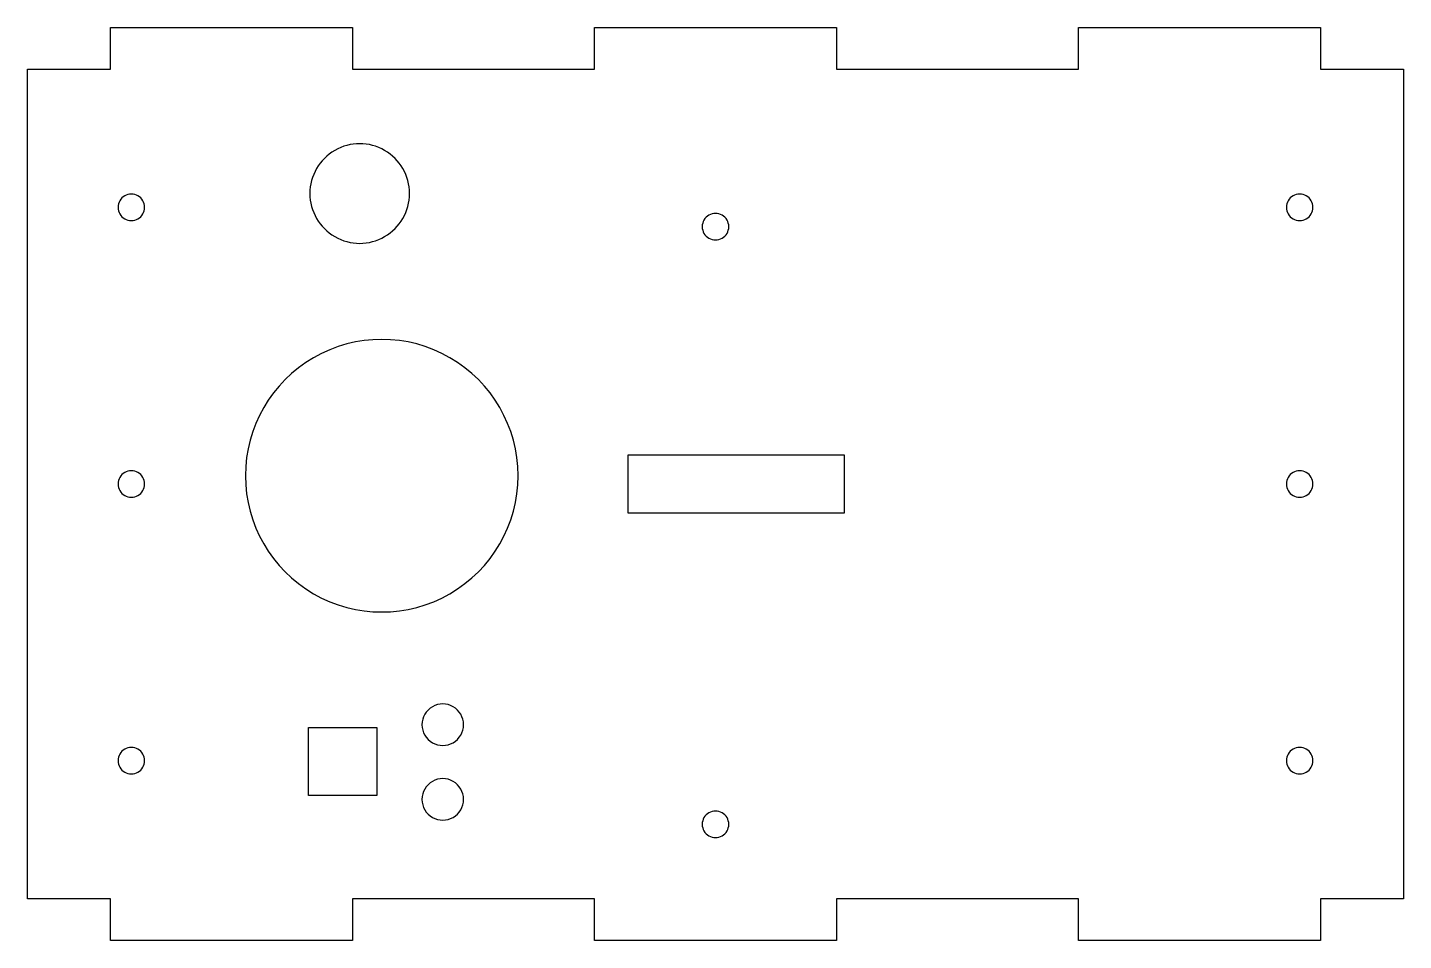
# Model space of a CAD drawing. Extents: x 59 to 529, y 174 to 486.
import ezdxf

# ---------------------------------------------------------------- set-up
doc = ezdxf.new("R2010")
doc.units = 0
doc.layers.add('Layer_1', color=7, linetype='CONTINUOUS')

msp = doc.modelspace()

# ---------------------------------------------------------------- linework, layer by layer
at = {"layer": 'Layer_1', "color": 7}
for points in [[(59.124659, 188.587641), (59.124659, 472.05217), (87.471116, 472.05217), (87.471116, 486.2254), (170.064425, 486.2254), (170.064425, 472.05217), (252.657739, 472.05217), (252.657739, 486.2254), (335.251046, 486.2254), (335.251046, 472.05217), (417.84436, 472.05217), (417.84436, 486.2254), (500.437666, 486.2254), (500.437666, 472.05217), (528.784126, 472.05217), (528.784126, 188.587641), (500.437666, 188.587641), (500.437666, 174.414367), (417.84436, 174.414367), (417.84436, 188.587641), (335.251046, 188.587641), (335.251046, 174.414367), (252.657739, 174.414367), (252.657739, 188.587641), (170.064425, 188.587641), (170.064425, 174.414367), (87.471116, 174.414367), (87.471116, 188.587641)], [(189.518353, 429.532481)], [(99.093163, 424.808073)], [(497.886489, 424.808073)], [(298.489826, 418.193898)], [(337.891398, 320.398625), (264.190609, 320.398625), (264.190609, 340.241149), (337.891398, 340.241149)], [(99.093163, 330.319887)], [(226.563507, 333.154535)], [(497.886489, 330.319887)], [(178.319525, 223.964766), (155.075428, 223.964766), (155.075428, 247.208916), (178.319525, 247.208916)], [(207.943557, 248.115141)], [(99.093163, 235.831716)], [(497.886489, 235.831716)], [(207.943557, 222.603366)], [(298.489826, 214.099416)]]:
    msp.add_lwpolyline(points, close=True, dxfattribs=at)
for points in [[(181.01768, 444.271143), (175.753769, 447.311817), (169.267197, 447.311817), (164.003286, 444.271143)], [(164.003286, 444.271143), (158.739375, 441.230469), (155.498576, 435.611498), (155.502613, 429.532481)], [(189.518353, 429.532481), (189.522389, 435.611498), (186.281591, 441.230469), (181.01768, 444.271143)], [(92.290013, 428.735874), (90.886745, 427.925697), (90.022296, 426.428428), (90.022296, 424.808073)], [(96.825446, 428.735874), (95.422178, 429.546051), (93.693281, 429.546051), (92.290013, 428.735874)], [(99.093163, 424.808073), (99.093163, 426.428428), (98.228714, 427.925697), (96.825446, 428.735874)], [(155.502613, 429.532481), (155.498576, 423.453464), (158.739375, 417.834493), (164.003286, 414.793819)], [(181.01768, 414.793819), (186.281591, 417.834493), (189.522389, 423.453464), (189.518353, 429.532481)], [(491.083338, 428.735874), (489.68007, 427.925697), (488.815621, 426.428428), (488.815621, 424.808073)], [(495.618772, 428.735874), (494.215504, 429.546051), (492.486606, 429.546051), (491.083338, 428.735874)], [(497.886489, 424.808073), (497.886489, 426.428428), (497.02204, 427.925697), (495.618772, 428.735874)], [(90.022296, 424.808073), (90.022296, 423.187719), (90.886745, 421.69045), (92.290013, 420.880273)], [(96.825446, 420.880273), (98.228714, 421.69045), (99.093163, 423.187719), (99.093163, 424.808073)], [(296.222109, 422.121699), (294.818841, 422.931876), (293.089944, 422.931876), (291.686676, 422.121699)], [(488.815621, 424.808073), (488.815621, 423.187719), (489.68007, 421.69045), (491.083338, 420.880273)], [(495.618772, 420.880273), (497.02204, 421.69045), (497.886489, 423.187719), (497.886489, 424.808073)], [(92.290013, 420.880273), (93.693281, 420.070096), (95.422178, 420.070096), (96.825446, 420.880273)], [(291.686676, 422.121699), (290.283408, 421.311522), (289.418959, 419.814253), (289.418959, 418.193898)], [(289.418959, 418.193898), (289.418959, 416.573544), (290.283408, 415.076275), (291.686676, 414.266098)], [(298.489826, 418.193898), (298.489826, 419.814253), (297.625378, 421.311522), (296.222109, 422.121699)], [(296.222109, 414.266098), (297.625378, 415.076275), (298.489826, 416.573544), (298.489826, 418.193898)], [(491.083338, 420.880273), (492.486606, 420.070095), (494.215504, 420.070095), (495.618772, 420.880273)], [(164.003286, 414.793819), (169.267197, 411.753145), (175.753769, 411.753145), (181.01768, 414.793819)], [(291.686676, 414.266098), (293.089944, 413.45592), (294.818841, 413.45592), (296.222109, 414.266098)], [(203.299865, 373.459485), (188.901555, 381.773503), (171.161243, 381.773503), (156.762932, 373.459485)], [(156.762932, 373.459485), (142.364622, 365.145468), (133.496305, 349.780846), (133.49929, 333.154535)], [(226.563507, 333.154535), (226.566492, 349.780846), (217.698175, 365.145468), (203.299865, 373.459485)], [(92.290013, 334.247688), (90.886745, 333.43751), (90.022296, 331.940241), (90.022296, 330.319887)], [(96.825446, 334.247688), (95.422178, 335.057865), (93.693281, 335.057865), (92.290013, 334.247688)], [(99.093163, 330.319887), (99.093163, 331.940241), (98.228714, 333.43751), (96.825446, 334.247688)], [(491.083338, 334.247688), (489.68007, 333.437511), (488.815621, 331.940241), (488.815621, 330.319887)], [(495.618772, 334.247688), (494.215504, 335.057865), (492.486606, 335.057865), (491.083338, 334.247688)], [(497.886489, 330.319887), (497.886489, 331.940241), (497.02204, 333.437511), (495.618772, 334.247688)], [(90.022296, 330.319887), (90.022296, 328.699533), (90.886745, 327.202264), (92.290013, 326.392086)], [(96.825446, 326.392086), (98.228714, 327.202264), (99.093163, 328.699533), (99.093163, 330.319887)], [(133.49929, 333.154535), (133.495069, 316.527399), (142.363115, 301.161486), (156.761933, 292.846699)], [(203.300864, 292.846699), (217.699683, 301.161486), (226.567729, 316.527399), (226.563507, 333.154535)], [(488.815621, 330.319887), (488.815621, 328.699533), (489.68007, 327.202263), (491.083338, 326.392086)], [(495.618772, 326.392086), (497.02204, 327.202263), (497.886489, 328.699533), (497.886489, 330.319887)], [(92.290013, 326.392086), (93.693281, 325.581909), (95.422178, 325.581909), (96.825446, 326.392086)], [(491.083338, 326.392086), (492.486606, 325.581909), (494.215504, 325.581909), (495.618772, 326.392086)], [(156.761933, 292.846699), (171.160751, 284.531913), (188.902046, 284.531913), (203.300864, 292.846699)], [(197.311757, 254.257762), (195.118194, 252.990411), (193.768004, 250.648496), (193.770335, 248.115141)], [(204.402136, 254.257762), (202.208573, 255.525113), (199.505319, 255.525113), (197.311757, 254.257762)], [(207.943557, 248.115141), (207.945888, 250.648496), (206.595698, 252.990411), (204.402136, 254.257762)], [(193.770335, 248.115141), (193.768004, 245.581785), (195.118194, 243.23987), (197.311757, 241.972519)], [(204.402136, 241.972519), (206.595698, 243.23987), (207.945888, 245.581785), (207.943557, 248.115141)], [(92.290013, 239.759516), (90.886745, 238.949339), (90.022296, 237.45207), (90.022296, 235.831716)], [(96.825446, 239.759516), (95.422178, 240.569693), (93.693281, 240.569693), (92.290013, 239.759516)], [(99.093163, 235.831716), (99.093163, 237.45207), (98.228714, 238.949339), (96.825446, 239.759516)], [(197.311757, 241.972519), (199.505319, 240.705168), (202.208573, 240.705168), (204.402136, 241.972519)], [(491.083338, 239.759517), (489.68007, 238.949339), (488.815621, 237.45207), (488.815621, 235.831716)], [(495.618772, 239.759517), (494.215504, 240.569694), (492.486606, 240.569694), (491.083338, 239.759517)], [(497.886489, 235.831716), (497.886489, 237.45207), (497.02204, 238.949339), (495.618772, 239.759517)], [(90.022296, 235.831716), (90.022296, 234.211361), (90.886745, 232.714092), (92.290013, 231.903915)], [(96.825446, 231.903915), (98.228714, 232.714092), (99.093163, 234.211361), (99.093163, 235.831716)], [(488.815621, 235.831716), (488.815621, 234.211361), (489.68007, 232.714092), (491.083338, 231.903915)], [(495.618772, 231.903915), (497.02204, 232.714092), (497.886489, 234.211361), (497.886489, 235.831716)], [(92.290013, 231.903915), (93.693281, 231.093738), (95.422178, 231.093738), (96.825446, 231.903915)], [(491.083338, 231.903915), (492.486606, 231.093738), (494.215504, 231.093738), (495.618772, 231.903915)], [(197.311757, 228.745987), (195.118194, 227.478636), (193.768004, 225.136721), (193.770335, 222.603366)], [(204.402136, 228.745987), (202.208573, 230.013339), (199.505319, 230.013339), (197.311757, 228.745987)], [(207.943557, 222.603366), (207.945888, 225.136721), (206.595698, 227.478636), (204.402136, 228.745987)], [(193.770335, 222.603366), (193.768004, 220.07001), (195.118194, 217.728096), (197.311757, 216.460744)], [(204.402136, 216.460744), (206.595698, 217.728096), (207.945888, 220.07001), (207.943557, 222.603366)], [(197.311757, 216.460744), (199.505319, 215.193393), (202.208573, 215.193393), (204.402136, 216.460744)], [(291.686676, 218.027217), (290.283408, 217.21704), (289.418959, 215.71977), (289.418959, 214.099416)], [(296.222109, 218.027217), (294.818841, 218.837394), (293.089944, 218.837394), (291.686676, 218.027217)], [(298.489826, 214.099416), (298.489826, 215.71977), (297.625378, 217.21704), (296.222109, 218.027217)], [(289.418959, 214.099416), (289.418959, 212.479062), (290.283408, 210.981792), (291.686676, 210.171615)], [(296.222109, 210.171615), (297.625378, 210.981792), (298.489826, 212.479062), (298.489826, 214.099416)], [(291.686676, 210.171615), (293.089944, 209.361438), (294.818841, 209.361438), (296.222109, 210.171615)]]:
    msp.add_open_spline(points, degree=3, dxfattribs=at)

doc.saveas('drawing.dxf')
